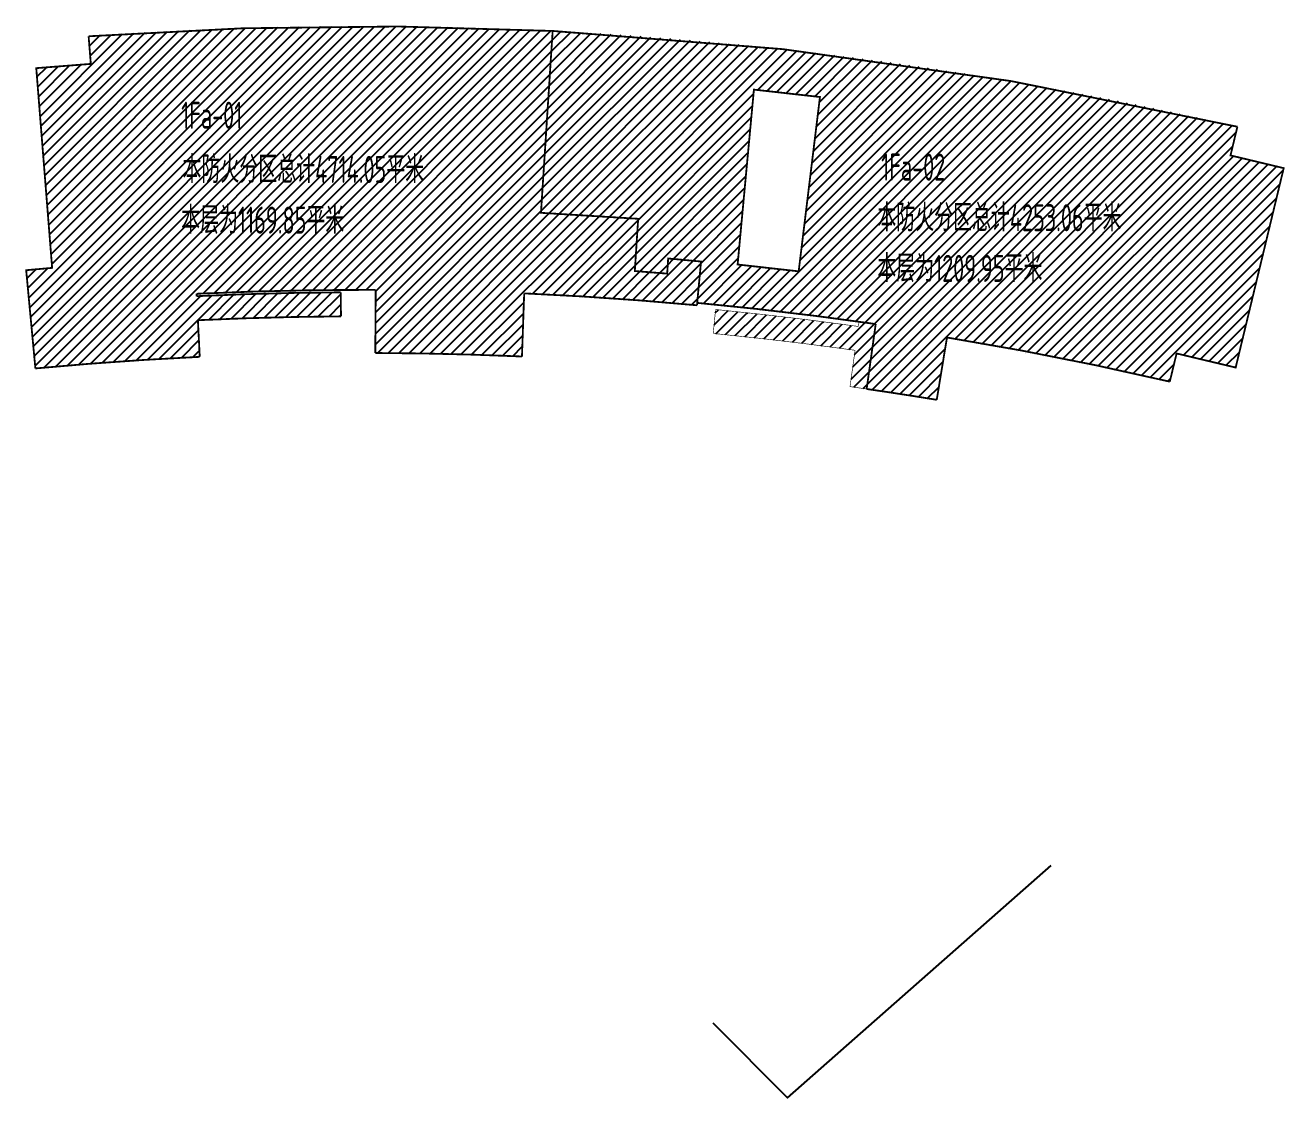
# Model space of a CAD drawing. Header units: millimetres. Extents: x 11515858 to 24947533, y -12764720 to -6305528.
# Drawn here: x 11893939 to 11998673, y -6468264 to -6379103 of the extents above; entities that cross this region are included whole.
import ezdxf
from ezdxf.enums import TextEntityAlignment as Align

# ---------------------------------------------------------------- set-up
doc = ezdxf.new("R2010")
doc.units = ezdxf.units.MM
doc.header["$LTSCALE"] = 10
doc.linetypes.add('A2-RI-F3$0$Dash', pattern=[6.35, 3.175, -3.175])
doc.linetypes.add('A2-RI-F3$0$HIDDEN2', pattern=[0.1875, 0.125, -0.0625])
for name, color, linetype in [('A2-RI-F3$0$A-FIRE-line', 3, 'A2-RI-F3$0$Dash'), ('A2-RI-F3$0$A-SYMB-AREA', 4, 'Continuous'), ('A2-RI-F3$0$A-SYMB-NAME', 4, 'Continuous')]:
    doc.layers.add(name, color=color, linetype=linetype)
doc.styles.add('A2-RI-F3$0$ECADI', font='hzs.shx', dxfattribs={"width": 0.7, "bigfont": 'hztxt.shx'})
pattern_1 = [(45, (143436.9, -4671.5), (-441.941738, 441.941738), [])]

# ---------------------------------------------------------------- blocks, each defined once
blk = doc.blocks.new('A2-RI-F3$0$5erhfh')
at = {"layer": 'A2-RI-F3$0$A-SYMB-AREA', "style": 'A2-RI-F3$0$ECADI', "width": 0.7}
blk.add_attdef('340M2', text='', height=2.5, dxfattribs=at).set_placement((0, 1.25), align=Align.MIDDLE_LEFT)
at = {"layer": 'A2-RI-F3$0$A-SYMB-NAME', "style": 'A2-RI-F3$0$ECADI', "width": 0.7}
blk.add_attdef('CHINESENAME', (-12.29, 3.09), '', height=4.5, dxfattribs=at)
blk = doc.blocks.new('A2-RI-F3')
at = {"layer": 'A2-RI-F3$0$A-FIRE-line', "linetype": 'A2-RI-F3$0$HIDDEN2', "ltscale": 10000}
h = blk.add_hatch(dxfattribs=at)
h.set_pattern_fill('ANSI31', color=6, scale=5000, style=0)
h.set_pattern_definition(pattern_1)
edge = h.paths.add_edge_path()
edge.add_arc((11922167.5, -6698851.2), 292501, 87.43768, 89.827453, ccw=False)
edge.add_line((11935244, -6406642.7), (11935430.3, -6401395.8))
edge.add_arc((11922167.6, -6698854), 297753.8, 84.675804, 87.447045, ccw=False)
edge.add_line((11949796.5, -6402384.9), (11950135, -6398749.3))
edge.add_line((11950135, -6398749.3), (11947400.3, -6398493.6))
edge.add_line((11947400.3, -6398493.6), (11947387.5, -6398693.3))
edge.add_line((11947387.5, -6398693.3), (11947319.2, -6399754.5))
edge.add_line((11947319.2, -6399754.5), (11944628.1, -6399540.4))
edge.add_line((11944628.1, -6399540.4), (11944906.7, -6395196))
edge.add_line((11944906.7, -6395196), (11936824.3, -6394698.6))
edge.add_line((11936824.3, -6394698.6), (11937796.4, -6379581))
edge.add_arc((11922169.7, -6698914.8), 319715.9, 87.198449, 94.117607)
edge.add_line((11899212.8, -6380024.1), (11899395.4, -6382320.2))
edge.add_line((11899395.4, -6382320.2), (11894859.2, -6382673.5))
edge.add_line((11894859.2, -6382673.5), (11896179.8, -6399275.3))
edge.add_line((11896179.8, -6399275.3), (11894020.9, -6399470.4))
edge.add_line((11894020.9, -6399470.4), (11894787.7, -6407634.5))
edge.add_arc((11922167.5, -6698851.2), 292501, 92.687338, 95.371074, ccw=False)
edge.add_line((11908453.4, -6406671.9), (11908298.9, -6403625.8))
edge.add_arc((11922167.6, -6698854), 295553.8, 90.382439, 92.689551, ccw=False)
edge.add_line((11920194.8, -6403306.8), (11920183.4, -6401306.8))
edge.add_arc((11922167.6, -6698854), 297553.8, 90.382059, 92.690984)
edge.add_line((11908197.6, -6401628.3), (11908187.5, -6401428.6))
edge.add_arc((11922167.6, -6698854), 297753.8, 89.823671, 92.691127, ccw=False)
edge.add_line((11923083.9, -6401101.6), (11923048.3, -6406351.6))
h = blk.add_hatch(dxfattribs=at)
h.set_pattern_fill('ANSI31', color=256, scale=5000)
h.set_pattern_definition(pattern_1)
h.paths.add_polyline_path([(11954530.4, -6384458), (11960022.1, -6385071.2), (11958251.5, -6399564.1), (11953175.6, -6398995.6)], flags=16)
edge = h.paths.add_edge_path()
edge.add_line((11964656.8, -6403945.4), (11963905.5, -6409343.4))
edge.add_arc((11922145.4, -6698990.4), 292641.9, 80.641632, 81.795881, ccw=False)
edge.add_line((11969731.7, -6410243.4), (11970583.8, -6405062.7))
edge.add_arc((11925506.4, -6681041.2), 279635.7, 76.852985, 80.723428, ccw=False)
edge.add_line((11989109.7, -6408734.8), (11989675.2, -6406390.4))
edge.add_line((11989675.2, -6406390.4), (11994587.6, -6407561.2))
edge.add_line((11994587.6, -6407561.2), (11998582.8, -6390985.5))
edge.add_line((11998582.8, -6390985.5), (11994157.7, -6389926.7))
edge.add_line((11994157.7, -6389926.7), (11994732, -6387542))
edge.add_arc((11922169.7, -6698914.8), 319715.9, 76.881912, 87.198449)
edge.add_line((11937796.4, -6379581), (11936824.3, -6394698.6))
edge.add_line((11936824.3, -6394698.6), (11944906.7, -6395196))
edge.add_line((11944906.7, -6395196), (11944628.1, -6399540.4))
edge.add_line((11944628.1, -6399540.4), (11947319.2, -6399754.5))
edge.add_line((11947319.2, -6399754.5), (11947387.5, -6398693.3))
edge.add_line((11947387.5, -6398693.3), (11947400.3, -6398493.6))
edge.add_line((11947400.3, -6398493.6), (11950135, -6398749.3))
edge.add_line((11950135, -6398749.3), (11949815, -6402185.7))
edge.add_arc((11922172.5, -6698808.9), 297908.4, 81.801187, 84.675956, ccw=False)
h = blk.add_hatch(dxfattribs=at)
h.set_pattern_fill('ANSI31', color=6, scale=5000, style=0)
h.set_pattern_definition([(45, (143436.9, -4671.5), (-441.941738, 441.941738), [])])
edge = h.paths.add_edge_path()
edge.add_line((11962519.5, -6409146.9), (11962942.3, -6406126.4))
edge.add_arc((11922167.6, -6698854), 295553.8, 82.070154, 84.372902)
edge.add_line((11951147.7, -6404724.5), (11951344.4, -6402734.2))
edge.add_arc((11922167.6, -6698854), 297553.8, 82.069895, 84.372775, ccw=False)
edge.add_line((11963219.6, -6404145.7), (11963274.7, -6403749.6))
edge.add_line((11963274.7, -6403749.6), (11964656.8, -6403945.4))
edge.add_line((11964656.8, -6403945.4), (11963905.4, -6409344.1))
edge.add_arc((11928203.4, -6655328.5), 248561.8, 81.74179, 82.064473)
at = {"layer": 'A2-RI-F3$0$A-FIRE-line', "color": 6, "linetype": 'A2-RI-F3$0$HIDDEN2', "ltscale": 10000, "const_width": 150}
blk.add_lwpolyline([(11923048.3, -6406351.6, -0.01042773), (11935244, -6406642.7), (11935430.3, -6401395.8, -0.01209241), (11949796.5, -6402384.9), (11950135, -6398749.3), (11947400.3, -6398493.6), (11947387.5, -6398693.3), (11947319.2, -6399754.5), (11944628.1, -6399540.4), (11944906.7, -6395196), (11936824.3, -6394698.6), (11937796.4, -6379581, 0.0301997), (11899212.8, -6380024.1), (11899395.4, -6382320.2), (11894859.2, -6382673.5), (11896179.8, -6399275.3), (11894020.9, -6399470.4), (11894787.7, -6407634.5, -0.01171054), (11908453.4, -6406671.9), (11908298.9, -6403625.8, -0.01006702), (11920194.8, -6403306.8), (11920183.4, -6401306.8, 0.01007493), (11908197.6, -6401628.3), (11908187.5, -6401428.6, -0.01251229), (11923083.9, -6401101.6), (11923048.3, -6406351.6)], format="xyb", dxfattribs=at)
at = {"layer": 'A2-RI-F3$0$A-FIRE-line', "linetype": 'A2-RI-F3$0$HIDDEN2', "ltscale": 10000, "const_width": 150}
blk.add_lwpolyline([(11964656.8, -6403945.4), (11963905.5, -6409343.4, -0.00503641), (11969731.7, -6410243.4), (11970583.8, -6405062.7, -0.0168896), (11989109.7, -6408734.8), (11989675.2, -6406390.4), (11994587.6, -6407561.2), (11998582.8, -6390985.5), (11994157.7, -6389926.7), (11994732, -6387542, 0.04504481), (11937796.4, -6379581), (11936824.3, -6394698.6), (11944906.7, -6395196), (11944628.1, -6399540.4), (11947319.2, -6399754.5), (11947387.5, -6398693.3), (11947400.3, -6398493.6), (11950135, -6398749.3), (11949815, -6402185.7, -0.0125442), (11964656.8, -6403945.4)], format="xyb", dxfattribs=at)
blk.add_lwpolyline([(11954530.4, -6384458), (11960022.1, -6385071.2), (11958251.5, -6399564.1), (11953175.6, -6398995.6)], close=True, dxfattribs=at)
at = {"layer": 'A2-RI-F3$0$A-FIRE-line', "color": 6, "linetype": 'A2-RI-F3$0$HIDDEN2', "ltscale": 10000, "const_width": 50}
blk.add_lwpolyline([(11962519.5, -6409146.9), (11962942.3, -6406126.4, 0.01004797), (11951147.7, -6404724.5), (11951344.4, -6402734.2, -0.01004855), (11963219.6, -6404145.7), (11963274.7, -6403749.6), (11964656.8, -6403945.4), (11963905.4, -6409344.1, 0.00140797)], format="xyb", close=True, dxfattribs=at)
ref = blk.add_blockref('A2-RI-F3$0$5erhfh', (11913054.8, -6387949.2), dxfattribs=dict(xscale=500, yscale=500, zscale=500))
ref.add_attrib('CHINESENAME', '1Fa-01', (11906908.8, -6387715.4), dxfattribs={"layer": 'A2-RI-F3$0$A-SYMB-NAME', "height": 2250, "style": 'A2-RI-F3$0$ECADI', "width": 0.7})
ref = blk.add_blockref('A2-RI-F3$0$5erhfh', (11913165.8, -6392450.7), dxfattribs=dict(xscale=500, yscale=500, zscale=500))
ref.add_attrib('CHINESENAME', '本防火分区总计4714.05平米', (11907019.8, -6392216.9), dxfattribs={"layer": 'A2-RI-F3$0$A-SYMB-NAME', "height": 2250, "style": 'A2-RI-F3$0$ECADI', "width": 0.7})
ref = blk.add_blockref('A2-RI-F3$0$5erhfh', (11971258.9, -6392257.5), dxfattribs=dict(xscale=500, yscale=500, zscale=500))
ref.add_attrib('CHINESENAME', '1Fa-02', (11965112.9, -6392023.7), dxfattribs={"layer": 'A2-RI-F3$0$A-SYMB-NAME', "height": 2250, "style": 'A2-RI-F3$0$ECADI', "width": 0.7})
ref = blk.add_blockref('A2-RI-F3$0$5erhfh', (11913054.8, -6396664.2), dxfattribs=dict(xscale=500, yscale=500, zscale=500))
ref.add_attrib('CHINESENAME', '本层为1169.85平米', (11906908.8, -6396430.4), dxfattribs={"layer": 'A2-RI-F3$0$A-SYMB-NAME', "height": 2250, "style": 'A2-RI-F3$0$ECADI', "width": 0.7})
ref = blk.add_blockref('A2-RI-F3$0$5erhfh', (11970936.4, -6396465), dxfattribs=dict(xscale=500, yscale=500, zscale=500))
ref.add_attrib('CHINESENAME', '本防火分区总计4253.06平米', (11964790.4, -6396231.2), dxfattribs={"layer": 'A2-RI-F3$0$A-SYMB-NAME', "height": 2250, "style": 'A2-RI-F3$0$ECADI', "width": 0.7})
ref = blk.add_blockref('A2-RI-F3$0$5erhfh', (11970936.4, -6400678.5), dxfattribs=dict(xscale=500, yscale=500, zscale=500))
ref.add_attrib('CHINESENAME', '本层为1209.95平米', (11964790.4, -6400444.7), dxfattribs={"layer": 'A2-RI-F3$0$A-SYMB-NAME', "height": 2250, "style": 'A2-RI-F3$0$ECADI', "width": 0.7})

msp = doc.modelspace()

# ---------------------------------------------------------------- linework, layer by layer
msp.add_lwpolyline([(11951120, -6462033), (11957334, -6468264), (11979256, -6448956)])

# ---------------------------------------------------------------- block references
msp.add_blockref('A2-RI-F3', (0, 0))

doc.saveas('drawing.dxf')
